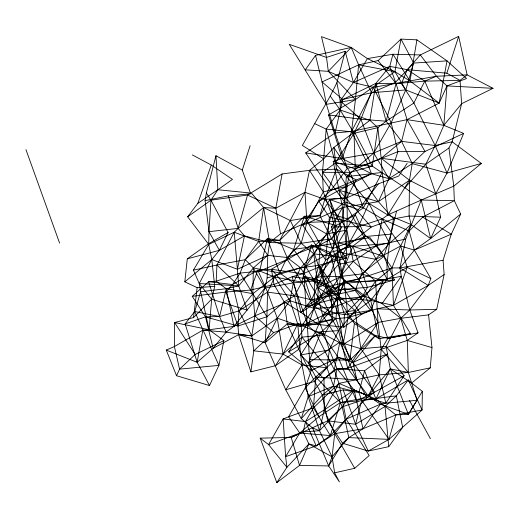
<?xml version="1.0" encoding="UTF-8"?>
<svg xmlns="http://www.w3.org/2000/svg" width="519" height="519" viewBox="0 0 519 519"><rect width="100%" height="100%" fill="white"/><g stroke="black" fill="none" stroke-linecap="round" stroke-linejoin="round"><path stroke-width="0.78" d="M276.809 482.638L299.515 465.433L328.67 465.939L342.527 443.2L348.787 437.608L363.041 428.765L395.841 414.908L408.414 414.318L390.32 368.899L386.123 346.523L400.778 318.316L409.751 309.986L428.22 285.398L430.867 278.645L407.143 267.376L387.245 279.267L344.428 201.755L346.361 176.668L355.288 168.947L381.173 158.269L401.615 141.356L407.039 119.636L439.191 103.086L446.982 85.901L466.549 78.531L447.028 60.853L416.932 39.853L400.986 39.081L394.888 71.661L355.444 99.57L328.313 71.33L326.522 57.447L321.482 36.648L351.22 47.437L358.629 64.843L355.444 99.57L351.564 131.443L367.647 163.939L371.513 173.755L330.837 190.46L305.704 152.897L335.099 132.948L351.564 131.443L407.039 119.636L443.823 125.319L463.642 133.409L425.003 151.464L412.229 163.634L388.978 178.692L371.513 173.755L339.095 190.285L318.848 201.34L329.357 217.143L325.653 260.032L346.342 246.934L342.54 207.49L333.217 161.325L342.151 158.542L373.719 153.014L401.615 141.356L435.143 145.528L452.133 141.791L481.34 163.44L453.762 186.152L421.24 200.042L405.741 239.006L399.961 267.934L401.278 276.303L409.751 309.986L418.042 332.848L387.849 338.343L375.347 335.521L349.916 360.095L338.291 357.455L311.173 370.514L288.687 351.882L307.008 324.291L335.916 318.627L348.048 317.557L370.767 300.41L387.245 279.267L386.96 264.346L389.451 243.301L393.467 218.882L378.39 201.657L355.288 168.947L353.997 133.305L340.204 109.957L340.217 100.816L336.915 82.651L345.187 51.31L326.522 57.447L289.232 44.316L326.425 104.325L335.099 132.948L347.23 168.422L330.837 190.46L318.848 201.34L302.785 225.291L325.653 260.032L316.181 278.911L304.05 276.536L309.59 359.667L311.173 370.514L305.263 387.888L288.59 416.789L283.147 418.963L268.557 444.595L286.929 467.295L276.809 482.638L260.181 438.146L291.217 437.439L327.684 420.825L342.255 406.838L354.133 390.022L337.078 368.756L329.396 349.981L324.375 334.859L314.073 308.39L301.837 282.18L287.286 259.5L293.637 249.399L304.342 216.274L319.892 215.683L329.792 199.568L346.939 197.817L378.345 183.901L398.806 175.973L407.136 163.329M302.785 225.291L342.54 207.49L378.39 201.657L388.978 178.692L373.719 153.014L360.874 119.247L340.217 100.816L375.853 83.39L386.136 121.187L401.615 141.356L412.229 163.634L409.459 180.242L409.089 216.027L411.029 224.48L400.649 246L391.923 267.947L393.454 305.334L410.51 333.743L378.974 338.712L370.767 300.41L358.493 279.092L341.372 256.963L331.375 213.886L323.305 191.881L322.474 172.347L335.345 163.109L372.324 166.177L404.963 187.755L425.775 164.238L435.143 145.528L443.823 125.319L461.625 103.683L493.05 88.327L467.132 74.879L458.666 36.362L420.312 54.93L392.954 54.229L389.782 66.354L375.853 83.39L369.885 120.324L333.879 147.428L350.04 172.34L346.854 186.302L347.276 218.901L346.783 230.092L353.27 261.355L375.594 281.103L377.994 322.442L381.186 349.391L404.139 375.717L374.497 392.215L367.095 397.599L346.115 419.144L334.742 433.683L316.207 445.866L308.87 443.959L286.929 467.295L285.625 456.694L283.147 418.963L305.503 421.59L324.219 409.932L354.133 390.022L368.218 395.906L390.32 368.899L411.606 383.074L422.343 391.339L422.07 410.004L388.991 439.372L368.237 451.063L342.527 443.2L327.684 420.825L322.318 395.108L314.527 381.42L298.769 349.339L287.247 323.843L284.165 301.876L273.98 284.509L271.437 269.29L311.562 245.046L337.214 257.982L340.535 276.458L338.394 294.215L344.421 314.754L343.805 327.204L318.335 324.479L287.247 323.843L265.144 342.735L238.597 334.638L213.114 348.333L197.162 362.281L166.262 350.085L176.538 375.724L209.488 385.552L218.927 365.389L223.877 340.613L209.125 329.747L174.605 322.546L174.384 346.549L179.574 369.139L176.538 375.724M315.539 55.377L322.04 81.95L342.735 99.447L371.546 92.739L395.277 82.508L413.695 63.084L447.028 60.853L439.191 103.086L409.971 80.964L394.888 71.661L367.374 58.595L351.22 47.437L315.539 55.377L305.269 69.825L328.313 71.33L353.394 82.502L373.252 87.367L436.408 76.248L467.132 74.879L460.029 80.387L461.625 103.683L452.133 141.791L448.967 147.967L453.762 186.152L454.333 200.665L460.664 214.068L451.29 234.173L443.07 260.272L399.961 267.934L391.923 267.947L375.594 281.103L365.37 296.362L337.045 299.839L318.115 287.773L339.932 276.906L365.37 296.362L382.055 303.628L400.778 318.316L407.272 340.412L408.362 372.473L417.017 400.285L385.851 403.185L367.095 397.599L356.877 379.895L339.822 342.209L322.734 315.416L317.952 296.894L318.115 287.773L313.774 253.778L326.548 233.9L331.375 213.886L344.428 201.755L363.391 207.847L382.263 218.94L409.199 231.065L414.37 250.119L430.867 278.645M334.645 472.822L339.381 481.859L328.67 465.939L332.037 456.85L319.503 430.712L312.613 427.967L301.26 418.671L285.735 389.795L265.144 342.735L266.915 316.772L250.625 290.043L257.774 270.243L271.437 269.29L294.545 295.869L301.273 326.49L301.954 337.162L298.769 349.339L275.466 365.7L250.898 371.87L253.778 350.812L251.806 335.884L239 310.9L232.609 284.529L240.102 273.091L245.266 259.656L267.408 238.623L293.637 249.399L338.278 242.918L369.95 237.592L383.807 256.412L394.459 279.968L383.093 280.805L362.69 296.239L332.951 307.306L314.073 308.39L289.939 300.735L254.842 315.915L233.894 326.406L226.122 332.154L213.114 348.333L205.498 316.85L192.251 296.355L225.914 292.041L232.609 284.529L257.774 270.243L274.746 277.023L289.939 300.735L297.692 323.856L300.663 354.931L324.012 378.928L324.219 409.932L334.742 433.683L332.037 456.85L334.645 472.822L354.704 468.3L369.191 455.526L346.115 419.144L338.933 383.366L334.307 369.794L315.338 332.231L308.02 325.692L317.952 296.894L330.798 289.219L339.932 276.906L346.296 258.086L346.783 230.092L341.859 221.152L324.823 199.374L304.971 192.309L275.797 208.249L263.574 207.548L238.13 228.386L234.238 232.214L216.942 265.047L216.189 281.22L226.265 288.713L252.863 293.709L279.722 272.929L287.104 257.521L301.195 243.301L306.943 222.404L323.305 191.881L346.854 186.302L336.474 169.123L333.879 147.428L323.72 158.879L309.48 170.342L282.089 173.956L247.544 195.034L210.967 200.185L187.644 216.806L208.34 243.898L228.088 232.531L210.967 200.185L206.354 193.003L215.962 155.752L242.289 170.089L250.418 193.01L217.863 189.74L197.836 203.344L187.644 216.806M192.367 154.934L211.265 165.01L232.46 179.405L217.863 189.74L210.967 200.185L208.988 231.669L208.696 244.443L211.797 259.552L214.736 286.404L211.642 299.204L209.125 329.747L202.786 330.194L174.384 346.549L166.262 350.085M209.488 385.552L197.162 362.281L185.134 323.875L205.498 316.85L238 325.997L266.915 316.772L267.564 292.1L274.746 277.023L301.837 282.18L321.936 276.29L340.535 276.458L361.555 273.948L383.093 280.805L370.618 310.356L361.185 314.605L343.805 327.204L329.889 292.976L324.375 281.324L320.217 266.578L337.214 257.982L338.278 242.918L358.395 209.663L378.345 183.901M394.459 279.968L367.413 287.364L338.959 289.686L314.572 280.909L293.326 282.868L264.904 288.039L233.894 326.406L209.125 329.747L200.639 291.71L199.238 283.523L193.431 270.133L216.942 265.047L245.266 259.656L253.337 267.96L252.863 293.709L239 310.9L238 325.997L238.597 334.638L251.806 335.884L254.842 315.915L264.904 288.039L267.142 277.976L267.752 255.335L269.614 242.561L263.574 207.548L251.981 193.678L228.347 195.877L205.096 200.626L208.988 231.669L219.375 250.327L211.797 259.552L184.816 281.83L197.136 287.643L214.736 286.404M287.247 323.843L301.273 326.49L314.073 308.39L314.572 280.909L318.809 265.313L320.307 244.618L304.342 216.274L279.78 240.316L258.624 241.471L234.238 232.214L208.696 244.443L193.431 270.133M260.181 438.146L268.557 444.595L303.206 431.879L319.503 430.712L342.255 406.838L361.659 400.357L375.918 399.001L408.265 379.96L422.07 410.004L395.841 414.908L388.991 439.372L348.787 437.608L332.037 456.85L308.87 443.959L303.206 431.879L305.503 421.59L313.463 407.843L315.727 377.008L308.39 363.06L320.716 332.478L335.916 318.627L338.057 297.867L344.103 283.445L337.921 252.039L331.498 226.952L342.54 207.49M443.07 260.272L444.134 274.538L428.22 285.398L399.961 267.934L414.37 250.119L430.647 238.558L440.605 217.208L435.739 193.749L447.021 173.041L435.143 145.528L413.89 103.009L401.408 83.565L407.272 69.676L420.312 54.93L436.408 76.248L446.982 85.901L443.823 125.319L424.763 81.139L407.272 69.676L389.782 66.354L353.394 82.502L340.217 100.816M344.428 201.755L322.474 172.347L326.198 129.121L340.204 109.957L330.233 96.08L336.915 82.651M327.684 420.825L355.619 424.263L385.033 406.468L396.341 395.848L408.265 379.96L411.606 383.074L430.27 367.835L431.964 347.587L428.577 314.851L436.713 309.318L444.134 274.538M184.816 281.83L187.288 258.825L208.34 243.898M358.395 209.663L329.792 199.568L341.262 227.536L331.596 238.824L320.307 244.618L287.104 257.521L267.752 255.335L253.337 267.96L238.708 285.872L226.265 288.713L200.639 291.71L194.722 311.523L218.927 365.389L179.574 369.139L195.17 354.471L174.605 322.546L193.529 317.576L197.136 287.643M309.59 359.667L349.916 360.095L354.373 323.519L338.057 297.867L326.016 287.169L304.05 276.536M348.787 437.608L342.255 406.838L333.522 386.052L326.944 367.757L329.396 349.981L338.589 330.603L355.002 310.44L365.37 296.362L377.994 322.442L347.711 368.276L334.307 369.794L324.012 378.928L308.202 396.639L301.26 418.671L322.318 395.108L333.522 386.052L337.078 368.756L347.711 368.276L387.434 354.055L364.565 370.767L358.934 392.585L361.659 400.357L388.991 439.372M266.915 316.772L284.165 301.876L301.078 312.516L311.517 299.807L321.936 276.29L330.285 252.416L332.893 248.445L336.137 225.551L329.792 199.568M228.347 195.877L238.13 228.386L244.488 235.86L269.614 242.561L301.195 243.301L331.596 238.824L341.859 221.152L346.854 186.302M322.474 172.347L350.04 172.34L372.324 166.177L377.858 127.648L386.136 121.187L413.89 103.009L424.763 81.139L436.408 76.248M245.266 259.656L258.624 241.471L263.574 207.548L290.329 220.549L319.892 215.683L324.823 199.374L336.474 169.123L356.151 179.911L346.939 197.817L324.823 199.374M205.096 200.626L206.354 193.003M416.932 39.853L409.971 80.964L392.954 54.229L367.374 58.595L353.394 82.502L345.187 51.31M197.162 362.281L202.786 330.194L226.122 332.154L251.806 335.884L277.282 318.16L289.939 300.735L293.326 282.868L300.663 267.875L313.774 253.778L346.296 258.086L331.596 238.824L319.892 215.683M269.614 242.561L280.571 233.777L275.797 208.249L282.089 173.956M334.307 369.794L339.822 342.209L360.939 348.787L386.123 346.523L408.362 372.473L430.27 367.835M404.139 375.717L385.851 403.185L380.427 404.184L346.115 419.144L330.337 435.571L316.207 445.866L285.625 456.694L299.723 433.015L318.926 416.653L340.406 402.562L356.527 401.025L374.497 392.215L353.037 362.489L343.072 344.584L348.048 317.557L344.129 281.772L338.57 264.333L326.548 233.9L306.943 222.404L304.971 192.309L309.48 170.342L336.474 169.123M258.624 241.471L267.752 255.335L237.384 269.264L211.797 259.552L199.238 283.523L211.642 299.204L247.148 310.122L238.708 285.872L237.384 269.264L244.488 235.86L219.375 250.327L187.288 258.825M335.099 132.948L342.735 99.447M192.251 296.355L208.644 281.726L216.189 281.22L240.102 273.091L259.656 271.061L267.408 238.623L279.78 240.316L287.104 257.521L300.663 267.875L317.952 296.894M205.498 316.85L219.569 316.564L239 310.9L267.564 292.1L294.545 295.869L311.517 299.807L355.171 290.478L361.555 273.948L383.807 256.412L390.93 234.147L396.522 211.175M355.619 424.263L361.659 400.357L396.341 395.848L402.673 427.39L388.737 446.664L368.237 451.063L355.619 424.263L343.195 389.905L322.318 395.108M333.217 161.325L355.288 168.947L373.719 153.014L391.177 122.724L405.8 89.923L413.695 63.084L400.986 39.081L378.111 60.6L358.629 64.843L322.04 81.95L326.425 104.325L355.444 99.57L328.508 114.913L342.151 158.542L371.513 173.755M329.889 292.976L338.394 294.215L320.217 266.578L302.992 273.747L292.229 276.705L301.078 312.516L329.889 292.976L343.987 288.914L355.171 290.478L370.618 310.356L344.421 314.754L330.162 311.705L311.517 299.807L302.992 273.747L311.562 245.046L330.285 252.416L352.849 246.181L365.201 236.554L390.93 234.147M395.841 414.908L375.918 399.001L390.32 368.899L408.362 372.473L379.227 374.88L338.933 383.366L313.463 407.843L288.59 416.789L299.723 433.015L330.337 435.571L340.406 402.562L315.727 377.008L305.263 387.888L318.926 416.653M242.289 170.089L250.113 145.69M407.272 69.676L446.827 73.198L458.666 36.362M388.978 178.692L397.911 151.658L391.177 122.724L373.252 87.367L360.874 119.247L353.997 133.305L335.345 163.109L368.99 203.39L389.451 243.301L358.493 279.092L326.016 287.169L314.793 306.807L335.916 318.627L349.916 360.095M326.016 287.169L337.921 252.039L346.342 246.934L371.286 227.037L393.467 218.882L409.089 216.027L440.605 217.208M301.078 312.516L318.335 324.479L330.162 311.705L332.951 307.306L338.959 289.686L330.285 252.416L305.633 266.558L279.722 272.929L253.337 267.96L264.904 288.039M197.836 203.344L211.265 165.01M318.115 287.773L338.57 264.333L341.372 256.963L358.376 226.621L368.99 203.39L387.784 214.957L411.029 224.48L430.647 238.558L460.664 214.068M417.017 400.285L408.414 414.318L380.427 404.184L368.218 395.906L338.933 383.366L324.219 409.932L319.503 430.712L308.202 396.639L302 364.993L300.663 354.931L315.338 332.231L322.734 315.416L337.045 299.839L344.129 281.772L358.493 279.092L391.923 267.947L376.775 245.591L347.276 218.901L331.375 213.886M284.165 301.876L294.545 295.869L301.837 282.18L305.633 266.558L320.307 244.618L332.893 248.445L341.262 227.536M412.229 163.634L447.021 173.041L463.642 133.409M308.87 443.959L299.515 465.433L291.217 437.439L303.206 431.879M219.375 250.327L228.088 232.531M265.144 342.735L277.282 318.16L267.564 292.1L257.774 270.243M439.191 103.086L405.8 89.923L394.888 71.661L358.629 64.843L371.546 92.739L351.564 131.443L342.151 158.542L305.704 152.897M279.78 240.316L304.971 192.309M347.276 218.901L363.391 207.847L382.172 172.431L381.173 158.269L377.858 127.648L369.885 120.324L340.204 109.957M275.466 365.7L283.043 354.094L301.954 337.162L324.375 334.859L332.407 319.691L330.798 289.219L318.809 265.313L300.663 267.875L267.142 277.976M344.421 314.754L362.69 296.239L367.413 287.364L352.849 246.181L338.278 242.918M323.72 158.879L302.337 145.45L330.233 96.08M410.51 333.743L387.849 338.343L381.186 349.391L379.227 374.88L385.851 403.185M408.414 414.318L422.343 391.339M326.944 367.757L302 364.993L285.735 389.795L314.527 381.42L326.944 367.757L301.954 337.162M382.055 303.628L401.278 276.303L375.594 281.103L344.129 281.772L314.793 306.807M354.704 468.3L334.742 433.683L363.041 428.765L380.427 404.184M185.134 323.875L194.722 311.523L219.569 316.564L226.122 332.154M354.373 323.519L378.974 338.712L375.347 335.521L353.037 362.489L356.877 379.895L315.727 377.008L338.291 357.455L353.037 362.489L381.186 349.391L407.272 340.412L418.042 332.848M339.932 276.906L353.27 261.355L376.775 245.591L405.741 239.006M328.313 71.33L351.22 47.437M409.199 231.065L422.726 217.091L454.333 200.665L421.24 200.042L387.784 214.957L382.263 218.94L358.376 226.621L331.498 226.952M193.529 317.576L211.642 299.204M314.242 246.408L336.137 225.551L355.346 214.918L365.201 236.554L332.893 248.445M330.798 289.219L355.002 310.44L360.939 348.787L379.227 374.88L368.218 395.906L347.711 368.276L338.589 330.603L332.407 319.691L308.02 325.692L297.692 323.856L273.649 332.614L253.778 350.812L283.043 354.094L302 364.993M411.029 224.48L389.451 243.301L346.342 246.934M324.012 378.928L337.078 368.756L364.565 370.767L375.918 399.001L354.133 390.022L363.041 428.765M425.775 164.238L435.739 193.749L409.459 180.242L381.173 158.269L425.775 164.238L448.967 147.967M308.39 363.06L339.822 342.209L343.072 344.584L377.994 322.442L400.778 318.316L428.577 314.851M387.245 279.267L344.103 283.445L331.79 289.686L305.782 306.56L338.057 297.867L370.767 300.41L393.454 305.334L428.22 285.398M288.687 351.882L320.716 332.478L343.072 344.584L337.045 299.839M330.162 311.705L301.273 326.49L277.282 318.16L283.043 354.094L297.692 323.856L324.375 334.859M195.17 354.471L223.877 340.613M280.571 233.777L306.943 222.404L341.859 221.152M259.656 271.061L287.286 259.5M308.202 396.639L333.522 386.052L358.934 392.585L343.195 389.905M341.372 256.963L376.775 245.591L382.263 218.94L400.649 246L407.143 267.376L393.454 305.334L377.131 308.824L348.048 317.557L375.347 335.521M447.021 173.041L481.34 163.44M318.809 265.313L346.296 258.086M353.997 133.305L377.858 127.648M347.23 168.422L367.647 163.939L397.911 151.658L425.003 151.464L407.039 119.636L396.068 83.54L389.782 66.354M338.57 264.333L353.27 261.355M326.548 233.9L346.783 230.092M340.406 402.562L367.095 397.599M300.663 354.931L329.396 349.981M322.734 315.416L355.002 310.44M346.361 176.668L382.172 172.431L387.784 214.957L409.459 180.242L378.39 201.657L339.095 190.285L371.286 227.037L329.357 217.143M208.988 231.669L238.13 228.386L247.544 195.034L275.797 208.249M371.546 92.739L405.8 89.923M315.338 332.231L338.589 330.603M436.713 309.318L409.751 309.986L377.131 308.824L387.849 338.343M375.853 83.39L401.408 83.565M446.982 85.901L493.05 88.327M199.238 283.523L238.708 285.872L216.942 265.047M314.91 123.736L326.198 129.121L354.568 132.124L372.324 166.177M232.609 284.529L208.644 281.726L219.569 316.564L226.265 288.713L233.894 326.406M328.508 114.913L360.874 119.247L386.136 121.187L396.068 83.54L424.763 81.139L460.029 80.387L446.827 73.198M271.437 269.29L302.992 273.747M324.375 281.324L292.229 276.705L273.98 284.509L250.625 290.043L225.914 292.041L238 325.997M407.272 340.412L431.964 347.587M304.342 216.274L336.137 225.551M383.807 256.412L352.849 246.181L340.535 276.458L362.69 296.239M422.726 217.091L451.29 234.173L414.37 250.119L400.649 246L375.886 259.351L337.921 252.039L316.181 278.911L331.79 289.686M404.963 187.755L421.24 200.042L430.647 238.558M313.774 253.778L301.195 243.301L290.329 220.549M273.649 332.614L254.842 315.915L252.863 293.709L240.102 273.091M378.111 60.6L395.277 82.508M320.716 332.478L338.291 357.455L356.527 401.025M293.637 249.399L305.633 266.558L314.572 280.909L332.407 319.691M343.987 288.914L361.185 314.605M309.48 170.342L323.305 191.881M313.463 407.843L330.337 435.571M409.452 400.409L430.368 438.672M305.503 421.59L316.207 445.866M312.613 427.967L328.67 465.939M350.04 172.34L363.391 207.847M25.95 149.628L59.614 243.132M267.408 238.623L279.722 272.929L293.326 282.868L308.02 325.692M332.951 307.306L321.936 276.29L311.562 245.046M238.597 334.638L250.898 371.87M326.198 129.121L335.345 163.109M385.033 406.468L388.737 446.664M234.238 232.214L237.384 269.264M215.962 155.752L217.863 189.74"/></g></svg>
